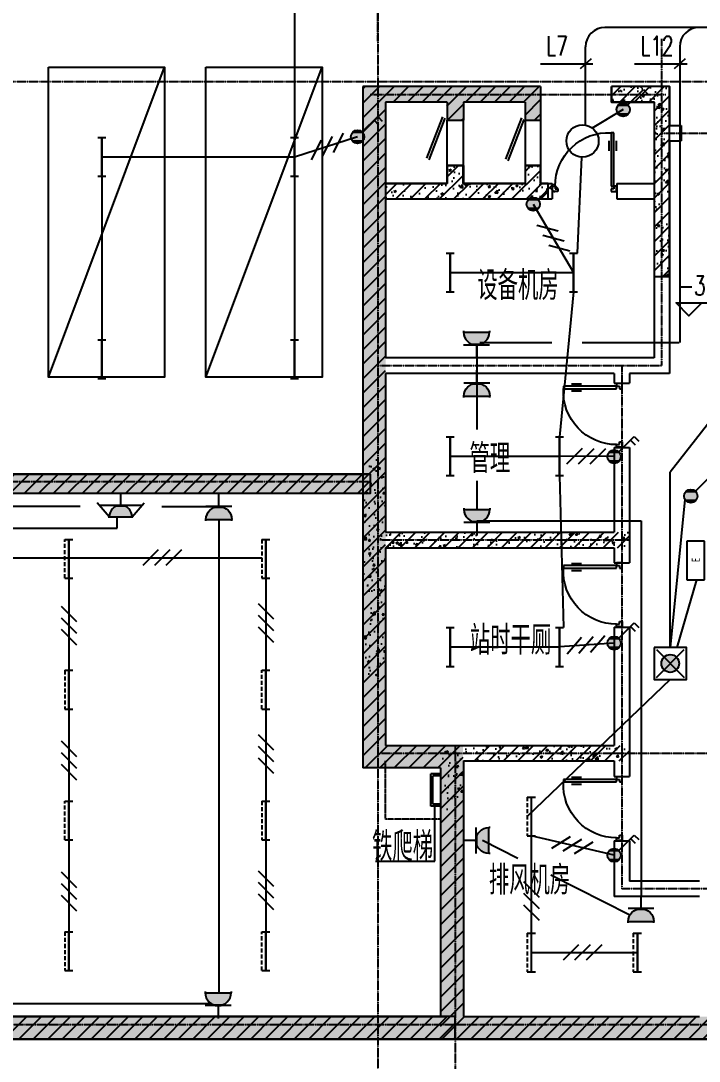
# Model space of a CAD drawing. Extents: x -170759 to 304867, y -311201 to 112352.
# Drawn here: x -56046 to -45539, y -125207 to -109098 of the extents above; entities that cross this region are included whole.
import ezdxf
from ezdxf.enums import TextEntityAlignment as Align

# ---------------------------------------------------------------- set-up
doc = ezdxf.new("R2010")
doc.units = 0
for name, pattern in [('DASH', [0.35, 0.25, -0.1]), ('DASHED', [0.75, 0.5, -0.25]), ('DOTE', [2.42, 2, -0.2, 0.02, -0.2])]:
    doc.linetypes.add(name, pattern=pattern)
doc.layers.get('0').update_dxf_attribs({"linetype": 'CONTINUOUS'})
for name, color, linetype in [('AXIS', 3, 'CONTINUOUS'), ('DOTE', 251, 'CONTINUOUS'), ('EQUIP', 3, 'CONTINUOUS'), ('JJU', 251, 'CONTINUOUS'), ('PUB_DIM', 3, 'CONTINUOUS'), ('STAIR', 2, 'CONTINUOUS'), ('TEXT', 6, 'CONTINUOUS'), ('TXT', 3, 'CONTINUOUS'), ('WALL', 7, 'CONTINUOUS'), ('WINDOW', 151, 'CONTINUOUS'), ('WIRE', 1, 'CONTINUOUS'), ('ZHU', 251, 'CONTINUOUS'), ('标注', 7, 'CONTINUOUS')]:
    doc.layers.add(name, color=color, linetype=linetype)
doc.styles.add('DIM_FONT', font='SIMPLEX.shx', dxfattribs={"width": 0.8})
doc.styles.add('HZFS', font='txt.shx', dxfattribs={"width": 0.8, "bigfont": 'msi_fsx.shx'})
doc.styles.add('HZTXT', font='txt.shx', dxfattribs={"width": 0.8, "bigfont": 'hztxt.shx'})
pattern_1 = [(50, (-108706.48, -140644.84), (364.3693, -31.8782), [38.1, -419.1]), (355, (-108706.48, -140644.84), (-70.4857, 382.1133), [30.48, -335.28]), (100.451, (-108676.1, -140647.5), (293.885, 350.2334), [32.38, -356.18]), (46.1842, (-108706.5, -140543.24), (542.158, -84.0847), [57.15, -628.65]), (96.6356, (-108661.3, -140550.25), (474.8085, 494.851), [48.57, -534.27]), (351.184, (-108706.5, -140543.24), (474.8092, 494.8502), [45.72, -502.92]), (21, (-108655.68, -140568.64), (303.2298, -204.531), [38.1, -419.1]), (326, (-108655.68, -140568.64), (123.604, 368.376), [30.48, -335.28]), (71.4514, (-108630.4, -140585.7), (426.833, 163.8457), [32.38, -356.18]), (37.5, (-108706.48, -140644.84), (6.1772, 169.11008), [0, -331.216, 0, -340.36, 0, -336.55]), (7.5, (-108706.48, -140644.84), (133.63933, 200.36115), [0, -194.056, 0, -323.596, 0, -128.27]), (327.5, (-108819.76, -140644.84), (271.1812, -11.45749), [0, -127, 0, -396.24, 0, -525.78]), (317.5, (-108870.56, -140644.84), (296.25836, 50.853), [0, -165.1, 0, -263.144, 0, -373.38])]

# ---------------------------------------------------------------- blocks, each defined once
blk = doc.blocks.new('M_A23MCU')
for p, q in [((-0.454, 0.081), (-0.454, 0.905)), ((-0.454, 0.905), (-0.413, 0.905)), ((-0.413, 0.905), (-0.413, 0.081)), ((-0.489, 0.782), (-0.489, 0.624)), ((-0.378, 0.782), (-0.378, 0.624)), ((-0.495, -0.002), (-0.495, 0.081)), ((-0.495, 0.081), (-0.454, 0.081)), ((-0.413, 0.081), (-0.454, 0.081)), ((-0.454, 0.081), (-0.454, 0.039)), ((-0.454, 0.039), (-0.413, 0.039)), ((-0.413, 0.039), (-0.413, -0.002)), ((0.412, 0.039), (0.412, -0.002)), ((0.453, 0.039), (0.412, 0.039)), ((0.453, 0.081), (0.453, 0.039)), ((0.494, 0.081), (0.453, 0.081)), ((0.494, -0.002), (0.494, 0.081)), ((-0.413, -0.002), (-0.495, -0.002)), ((-0.495, -0.002), (-0.495, -0.002)), ((0.412, -0.002), (0.494, -0.002)), ((0.494, -0.002), (0.494, -0.002))]:
    blk.add_line(p, q)
blk.add_arc((-0.372, 0.082), 0.825, 359.9283, 92.866)
blk = doc.blocks.new('_LINKPT1')
blk.add_line((0, 0), (0, 0))
blk = doc.blocks.new('M_Y4YTM')
for p, q in [((-1.2, 0.25), (-1.2, -0.25)), ((-1.2, 0), (1.2, 0)), ((1.2, 0.25), (1.2, -0.25))]:
    blk.add_line(p, q)
at = {"const_width": 0.14}
blk.add_lwpolyline([(-1.2, 0), (1.2, 0)], dxfattribs=at)
at = {"xscale": 0.002, "yscale": 0.002, "zscale": 0.002}
for p in [(-1.2, 0), (0, 0), (1.2, 0)]:
    blk.add_blockref('_LINKPT1', p, dxfattribs=at)
at = {"width": 0.8, "flags": 9}
blk.add_attdef('A', (0, 0), '', height=0.00002, dxfattribs=at)
blk = doc.blocks.new('_WIE3')
for p, q in [((-0.2, 0.4), (-1, -0.4)), ((0.4, 0.4), (-0.4, -0.4)), ((1, 0.4), (0.2, -0.4))]:
    blk.add_line(p, q)
at = {"width": 0.8}
blk.add_attdef('N', text='', height=1, dxfattribs=at).set_placement((-0.017, 1.056), align=Align.MIDDLE)
blk = doc.blocks.new('_Y1QMM')
at = {"linetype": 'DASHED', "ltscale": 0.5}
blk.add_line((-1.2, 0.25), (1.2, 0.25), dxfattribs=at)
for p, q in [((-1.2, 0.25), (-1.2, -0.25)), ((-1.2, 0), (1.2, 0)), ((1.2, 0.25), (1.2, -0.25))]:
    blk.add_line(p, q)
at = {"const_width": 0.14}
blk.add_lwpolyline([(-1.2, 0), (1.2, 0)], dxfattribs=at)
at = {"xscale": 0.002, "yscale": 0.002, "zscale": 0.002}
for p in [(-1.2, 0), (0, 0), (1.2, 0)]:
    blk.add_blockref('_LINKPT1', p, dxfattribs=at)
at = {"style": 'DIM_FONT', "width": 0.8, "flags": 9}
blk.add_attdef('A', (0, 0), '', height=0.00002, dxfattribs=at)
blk = doc.blocks.new('M_X23')
for p, q in [((-0.5, 1.05), (-0.5, 1)), ((-0.5, 1), (0.5, 1)), ((0.5, 1.05), (0.5, 1)), ((0.5, 0.5), (-0.5, 0.5)), ((0, 0.5), (0, 0))]:
    blk.add_line(p, q)
blk.add_arc((0, 1), 0.5, 180, 0)
for points in [[(0.433, 0.75), (-0.433, 0.75), (0.5, 1), (-0.5, 1)], [(0.25, 0.567), (-0.25, 0.567), (0.433, 0.75), (-0.433, 0.75)], [(0, 0.5), (0, 0.5), (0.25, 0.567), (-0.25, 0.567)]]:
    blk.add_solid(points)
blk.add_blockref('_LINKPT1', (0.001, 0))
at = {"width": 0.8, "flags": 9}
blk.add_attdef('A', (0, 0), '', height=0.00002, dxfattribs=at)
blk = doc.blocks.new('M_X27')
for p, q in [((-0.358, 0.714), (-0.725, 0.277)), ((-0.358, 0.75), (-0.358, 0.714)), ((0.357, 0.714), (-0.358, 0.714)), ((0.357, 0.75), (0.357, 0.714)), ((0.357, 0.714), (0.724, 0.277)), ((0.656, 0.357), (-0.657, 0.357)), ((-0.001, 0.357), (-0.001, 0))]:
    blk.add_line(p, q)
blk.add_arc((-0.001, 0.714), 0.357, 180, 0)
for points in [[(0.309, 0.536), (-0.31, 0.536), (0.357, 0.714), (-0.358, 0.714)], [(0.178, 0.405), (-0.179, 0.405), (0.309, 0.536), (-0.31, 0.536)], [(-0.001, 0.357), (-0.001, 0.357), (0.178, 0.405), (-0.179, 0.405)]]:
    blk.add_solid(points)
blk.add_blockref('_LINKPT1', (-0.001, 0))
at = {"width": 0.8, "flags": 9}
blk.add_attdef('A', (0, 0), '', height=0.00002, dxfattribs=at)
blk = doc.blocks.new('M_X6')
for p, q in [((0.147, 0.356), (0.625, 0.833)), ((0.512, 0.72), (0.653, 0.579)), ((0.625, 0.833), (0.766, 0.692))]:
    blk.add_line(p, q)
blk.add_circle((0, 0.208), 0.208)
for points in [[(-0.104, 0.389), (0.104, 0.389), (-0.18, 0.313), (0.18, 0.313)], [(0, 0.417), (0, 0.417), (-0.104, 0.389), (0.104, 0.389)], [(-0.18, 0.313), (0.18, 0.313), (-0.208, 0.208), (0.208, 0.208)], [(-0.18, 0.104), (0.18, 0.104), (-0.208, 0.208), (0.208, 0.208)], [(-0.104, 0.028), (0.104, 0.028), (-0.18, 0.104), (0.18, 0.104)], [(0, 0), (0, 0), (-0.104, 0.028), (0.104, 0.028)]]:
    blk.add_solid(points)
for p in [(0, 0.417), (-0.208, 0.208), (0.208, 0.208), (0, 0)]:
    blk.add_blockref('_LINKPT1', p)
at = {"width": 0.8, "flags": 9}
blk.add_attdef('A', (0, 0), '', height=0.00002, dxfattribs=at)
blk = doc.blocks.new('M_Y9')
for p, q in [((-0.429, 0.429), (0.429, -0.429)), ((-0.429, -0.429), (0.429, 0.429))]:
    blk.add_line(p, q)
blk.add_lwpolyline([(-0.5, 0.5), (-0.5, -0.5), (0.5, -0.5), (0.5, 0.5)], close=True)
blk.add_circle((0, 0), 0.275)
for points in [[(-0.238, 0.137), (0.238, 0.137), (-0.275, 0), (0.275, 0)], [(-0.238, -0.137), (0.238, -0.137), (-0.275, 0), (0.275, 0)], [(-0.137, 0.238), (0.137, 0.238), (-0.238, 0.137), (0.238, 0.137)], [(0, 0.275), (0, 0.275), (-0.137, 0.238), (0.137, 0.238)], [(-0.137, -0.238), (0.137, -0.238), (-0.238, -0.137), (0.238, -0.137)], [(0, -0.275), (0, -0.275), (-0.137, -0.238), (0.137, -0.238)]]:
    blk.add_solid(points)
for p in [(0, 0.5), (-0.5, 0), (0.5, 0), (0, -0.5)]:
    blk.add_blockref('_LINKPT1', p)
at = {"width": 0.8, "flags": 9}
blk.add_attdef('A', (0, 0), '', height=0.00002, dxfattribs=at)
blk = doc.blocks.new('M_X2')
for p, q in [((0.147, 0.356), (0.625, 0.833)), ((0.625, 0.833), (0.766, 0.692))]:
    blk.add_line(p, q)
blk.add_circle((0, 0.208), 0.208)
for points in [[(-0.104, 0.389), (0.104, 0.389), (-0.18, 0.313), (0.18, 0.313)], [(0, 0.417), (0, 0.417), (-0.104, 0.389), (0.104, 0.389)], [(-0.18, 0.313), (0.18, 0.313), (-0.208, 0.208), (0.208, 0.208)], [(-0.18, 0.104), (0.18, 0.104), (-0.208, 0.208), (0.208, 0.208)], [(-0.104, 0.028), (0.104, 0.028), (-0.18, 0.104), (0.18, 0.104)], [(0, 0), (0, 0), (-0.104, 0.028), (0.104, 0.028)]]:
    blk.add_solid(points)
for p in [(0, 0.417), (-0.208, 0.208), (0.208, 0.208), (0, 0)]:
    blk.add_blockref('_LINKPT1', p)
at = {"width": 0.8, "flags": 9}
blk.add_attdef('A', (0, 0), '', height=0.00002, dxfattribs=at)
blk = doc.blocks.new('M_Y41NTT')
for p, q in [((0.6, 0.55), (-0.6, 0.55)), ((-0.6, 0.55), (-0.6, 0)), ((0.6, 0), (0.6, 0.55)), ((-0.6, 0), (0.6, 0))]:
    blk.add_line(p, q)
for p in [(0, 0.55), (-0.6, 0.25), (0, 0), (0.6, 0.25)]:
    blk.add_blockref('_LINKPT1', p)
at = {"width": 0.8}
blk.add_text('E', height=0.25, dxfattribs=at).set_placement((-0.05, 0.15))
at = {"width": 0.8, "flags": 9}
blk.add_attdef('A', (0, 0), '', height=0.00002, dxfattribs=at)
blk = doc.blocks.new('_X25FLN')
blk.add_circle((0, 0), 0.5)
at = {"style": 'DIM_FONT', "width": 0.8, "flags": 9}
blk.add_attdef('A', (0, 0), '', height=0.00002, dxfattribs=at)

msp = doc.modelspace()

# ---------------------------------------------------------------- hatches: boundary and pattern name
at = {"layer": 'WIRE'}
h = msp.add_hatch(dxfattribs=at)
h.set_pattern_fill('AR-CONC', scale=2, style=0)
h.set_pattern_definition(pattern_1)
h.paths.add_polyline_path([(-47996.48801, -110637.31182), (-47996.48801, -110117.31182), (-50746.48801, -110117.31182), (-50746.48801, -120667.31182), (-49546.48801, -120667.31182), (-49546.48801, -124867.31182), (-19686.48801, -124867.31182), (-19686.48801, -120667.31182), (-18486.48801, -120667.31182), (-18486.48801, -118517.31182), (-18536.48801, -118517.31182), (-18536.48801, -110117.31182), (-19116.48801, -110117.31182), (-19116.48801, -110357.31182), (-18836.48801, -110357.31182), (-18836.48801, -120317.31182), (-22616.48801, -120317.31182), (-22616.48801, -120557.31182), (-20036.48801, -120557.31182), (-20036.48801, -124517.31182), (-23696.48801, -124517.31182), (-49196.48801, -124517.31182), (-49196.48801, -120317.31182), (-50396.48801, -120317.31182), (-50396.48585, -110357.31162), (-49446.48801, -110357.31182), (-49446.48801, -110637.31182), (-49196.48801, -110637.31182), (-49196.48801, -110357.31182), (-48236.48801, -110357.31182), (-48236.48801, -110637.31182)])
h = msp.add_hatch(dxfattribs=at)
h.set_pattern_fill('ANSI31', scale=50, style=0)
h.set_pattern_definition([(45, (-108706.48, -140271.6), (-112.2532, 112.2532), [])])
h.paths.add_polyline_path([(-47996.48801, -110637.31182), (-47996.48801, -110117.31182), (-50746.48801, -110117.31182), (-50746.48801, -120667.31182), (-49546.48801, -120667.31182), (-49546.48801, -124867.31182), (-19686.48801, -124867.31182), (-19686.48801, -120667.31182), (-18486.48801, -120667.31182), (-18486.48801, -118517.31182), (-18536.48801, -118517.31182), (-18536.48801, -110117.31182), (-19116.48801, -110117.31182), (-19116.48801, -110357.31182), (-18836.48801, -110357.31182), (-18836.48801, -120317.31182), (-22616.48801, -120317.31182), (-22616.48801, -120557.31182), (-20036.48801, -120557.31182), (-20036.48801, -124517.31182), (-23696.48801, -124517.31182), (-49196.48801, -124517.31182), (-49196.48801, -120317.31182), (-50396.48801, -120317.31182), (-50396.48585, -110357.31162), (-49446.48801, -110357.31182), (-49446.48801, -110637.31182), (-49196.48801, -110637.31182), (-49196.48801, -110357.31182), (-48236.48801, -110357.31182), (-48236.48801, -110637.31182)])
h = msp.add_hatch(dxfattribs=at)
h.set_pattern_fill('AR-CONC', scale=2, style=0)
h.set_pattern_definition(pattern_1)
h.paths.add_polyline_path([(-46896.48801, -110117.31182), (-46896.48801, -110357.31182), (-46236.48801, -110357.31182), (-46236.48801, -113057.31182), (-45996.48801, -113057.31182), (-45996.48801, -110117.31182)])
h = msp.add_hatch(dxfattribs=at)
h.set_pattern_fill('ANSI31', scale=50, style=0)
h.set_pattern_definition([(45, (-108038.44, -140644.84), (-112.2532, 112.2532), [])])
h.paths.add_polyline_path([(-46896.48801, -110117.31182), (-46896.48801, -110357.31182), (-46236.48801, -110357.31182), (-46236.48801, -113057.31182), (-45996.48801, -113057.31182), (-45996.48801, -110117.31182)])
h = msp.add_hatch(dxfattribs=at)
h.set_pattern_fill('AR-CONC', scale=2, style=0)
h.set_pattern_definition(pattern_1)
h.paths.add_polyline_path([(-49446.48801, -111337.31182), (-49446.48801, -111617.31182), (-50396.48801, -111617.31182), (-50396.48618, -111857.31182), (-47876.48801, -111857.31182), (-47876.48801, -111617.31182), (-47996.48801, -111617.31182), (-47996.48801, -111337.31182), (-48236.48801, -111337.31182), (-48236.48801, -111617.31182), (-49196.48801, -111617.31182), (-49196.48801, -111337.31182)])
h = msp.add_hatch(dxfattribs=at)
h.set_pattern_fill('ANSI31', scale=50, style=0)
h.set_pattern_definition([(45, (-108706.48, -140244.26), (-112.2532, 112.2532), [])])
h.paths.add_polyline_path([(-49446.48801, -111337.31182), (-49446.48801, -111617.31182), (-50396.48801, -111617.31182), (-50396.48618, -111857.31182), (-47876.48801, -111857.31182), (-47876.48801, -111617.31182), (-47996.48801, -111617.31182), (-47996.48801, -111337.31182), (-48236.48801, -111337.31182), (-48236.48801, -111617.31182), (-49196.48801, -111617.31182), (-49196.48801, -111337.31182)])
h = msp.add_hatch(dxfattribs=at)
h.set_pattern_fill('AR-CONC', scale=2, style=0)
h.set_pattern_definition(pattern_1)
h.paths.add_polyline_path([(-50746.48801, -119237.31182), (-50746.48801, -115877.31182), (-50396.48801, -115877.31182), (-50396.48801, -117017.31182), (-46616.48801, -117017.31182), (-46616.48801, -117257.31182), (-50396.48801, -117257.31182), (-50396.48801, -119237.31182)])
h = msp.add_hatch(dxfattribs=at)
h.set_pattern_fill('AR-CONC', scale=2, style=0)
h.set_pattern_definition(pattern_1)
h.paths.add_polyline_path([(-63396.48801, -118487.31182), (-63166.48801, -118487.31182), (-63166.48801, -116417.31182), (-63396.48801, -116417.31182), (-63396.48801, -116117.31182), (-50636.48801, -116117.31182), (-50636.48801, -116417.31182), (-62866.48801, -116417.31182), (-62866.48801, -118787.31182), (-63396.48801, -118787.31182)])
h = msp.add_hatch(dxfattribs=at)
h.set_pattern_fill('ANSI31', scale=50, style=0)
h.set_pattern_definition([(45, (-108706.48, -141739.93), (-112.2532, 112.2532), [])])
h.paths.add_polyline_path([(-63396.48801, -118487.31182), (-63166.48801, -118487.31182), (-63166.48801, -116417.31182), (-63396.48801, -116417.31182), (-63396.48801, -116117.31182), (-50636.48801, -116117.31182), (-50636.48801, -116417.31182), (-62866.48801, -116417.31182), (-62866.48801, -118787.31182), (-63396.48801, -118787.31182)])
h = msp.add_hatch(dxfattribs=at)
h.set_pattern_fill('AR-CONC', scale=2, style=0)
h.set_pattern_definition(pattern_1)
h.paths.add_polyline_path([(-49196.48801, -121317.31182), (-49546.48801, -121317.31182), (-49546.48801, -120317.31182), (-46616.48801, -120317.31182), (-46616.48801, -120557.31182), (-49196.48801, -120557.31182)])
h = msp.add_hatch(dxfattribs=at)
h.set_pattern_fill('AR-CONC', scale=2, style=0)
h.set_pattern_definition(pattern_1)
h.paths.add_polyline_path([(-64936.48801, -124517.31182), (-64936.48801, -124867.31182), (-49316.48801, -124867.31182), (-49316.48801, -124517.31182)])
h = msp.add_hatch(dxfattribs=at)
h.set_pattern_fill('ANSI31', scale=50, style=0)
h.set_pattern_definition([(45, (-108706.48, -139779.21), (-112.2532, 112.2532), [])])
h.paths.add_polyline_path([(-64936.48801, -124517.31182), (-64936.48801, -124867.31182), (-49316.48801, -124867.31182), (-49316.48801, -124517.31182)])

# ---------------------------------------------------------------- linework, layer by layer
at = {"layer": 'AXIS'}
msp.add_line((-49633.7414, -122109.93403), (-49633.7414, -121257.31182, 0), dxfattribs=at)
at = {"layer": 'DOTE', "color": 251, "linetype": 'DOTE', "ltscale": 0.5}
for p, q in [((-50516.48801, -109414.4084, 0), (-50516.48801, -85305.68629, 0)), ((-50516.48801, -108896.22882, 0), (-50516.48801, -132369.20729, 0)), ((-46116.48801, -114437.31182, 0), (-46116.48801, -109378.22802, 0)), ((-56268.66683, -110037.31182, 0), (-43900.24979, -110037.31182, 0)), ((-50636.48801, -110237.31182, 0), (-46056.48801, -110237.31182, 0)), ((-46116.48801, -110837.31182, 0), (-44316.48801, -110837.31182, 0)), ((-50516.48801, -114437.31182, 0), (-46116.48801, -114437.31182, 0)), ((-46736.48801, -114437.31182, 0), (-46736.48801, -122537.31182, 0)), ((-50636.48801, -116237.31182, 0), (-69516.48801, -116237.31182, 0)), ((-50516.48801, -117137.31182, 0), (-46616.48801, -117137.31182, 0)), ((-49316.48801, -120317.31182, 0), (-49316.48801, -132689.54329, 0)), ((-50516.48801, -120437.31182, 0), (-45296.48801, -120437.31182, 0)), ((-41422.70524, -122537.31182), (-46736.48801, -122537.31182, 0)), ((-64996.48801, -124637.31182, 0), (-19916.48801, -124637.31182, 0))]:
    msp.add_line(p, q, dxfattribs=at)
at = {"layer": 'JJU', "color": 251}
for p, q in [((-55618.61841, -114617.08407, 0), (-53818.61841, -109817.08407, 0)), ((-53179.21805, -114617.08407, 0), (-51379.21805, -109817.08407, 0))]:
    msp.add_line(p, q, dxfattribs=at)
at = {"layer": 'JJU', "color": 251, "elevation": 0}
for points in [[(-55618.61841, -109817.08407), (-53818.61841, -109817.08407), (-53818.61841, -114617.08407), (-55618.61841, -114617.08407)], [(-53179.21805, -109817.08407), (-51379.21805, -109817.08407), (-51379.21805, -114617.08407), (-53179.21805, -114617.08407)]]:
    msp.add_lwpolyline(points, close=True, dxfattribs=at)
at = {"layer": 'STAIR', "linetype": 'DASH', "ltscale": 0.6}
for p, q in [((-50396.48801, -121457.31182, 0), (-50396.48801, -120557.31182, 0)), ((-49546.48801, -121457.31182, 0), (-50396.48801, -121457.31182, 0))]:
    msp.add_line(p, q, dxfattribs=at)
at = {"layer": 'STAIR'}
for p, q in [((-49546.48801, -120757.31182, 0), (-49696.48801, -120757.31182, 0)), ((-49696.48801, -121257.31182, 0), (-49696.48801, -120757.31182, 0)), ((-49546.48801, -120787.31182, 0), (-49666.48801, -120787.31182, 0)), ((-49666.48801, -121227.31182, 0), (-49666.48801, -120787.31182, 0)), ((-49546.48801, -121257.31182, 0), (-49696.48801, -121257.31182, 0)), ((-49546.48801, -121227.31182, 0), (-49666.48801, -121227.31182, 0))]:
    msp.add_line(p, q, dxfattribs=at)
at = {"layer": 'TEXT', "color": 3}
msp.add_lwpolyline([(-45498.06912, -113465.10745), (-45698.06912, -113665.18636), (-45898.06912, -113465.10745), (-44651.92022, -113465.10745)], dxfattribs=at)
at = {"layer": 'TXT', "color": 3, "linetype": 'Continuous'}
msp.add_line((-50552.20702, -122109.93403), (-49633.7414, -122109.93403), dxfattribs=at)
at = {"layer": 'WALL'}
for p, q in [((-47996.48801, -110117.31182, 0), (-50746.48801, -110117.31182, 0)), ((-50746.48801, -110117.31182, 0), (-50746.48801, -120667.31182, 0)), ((-47996.48801, -110117.31182, 0), (-47996.48801, -110637.31182, 0)), ((-46896.48801, -110357.31182, 0), (-46896.48801, -110117.31182, 0)), ((-45996.48801, -110117.31182, 0), (-46896.48801, -110117.31182, 0)), ((-45996.48801, -110117.31182, 0), (-46896.48801, -110117.31182, 0)), ((-45996.48801, -110117.31182, 0), (-45996.48801, -110717.31182, 0)), ((-45996.48801, -110117.31182, 0), (-45996.48801, -110717.31182, 0)), ((-50396.48801, -110357.31182, 0), (-50396.48801, -111617.31182, 0)), ((-49441.48801, -110357.31182, 0), (-50396.48801, -110357.31182, 0)), ((-49441.48801, -110357.31182, 0), (-49441.48801, -110637.31182, 0)), ((-49191.48801, -110357.31182, 0), (-49191.48801, -110637.31182, 0)), ((-48236.48801, -110357.31182, 0), (-49191.48801, -110357.31182, 0)), ((-48236.48801, -110357.31182, 0), (-48236.48801, -110637.31182, 0)), ((-46236.48801, -110357.31182, 0), (-46896.48801, -110357.31182, 0)), ((-46236.48801, -110357.31182, 0), (-46896.48801, -110357.31182, 0)), ((-46236.48801, -110357.31182, 0), (-46236.48801, -111617.31182, 0)), ((-49514.32427, -110584.28147), (-49762.68984, -111225.44736)), ((-49441.48801, -110637.31182, 0), (-49191.48801, -110637.31182, 0)), ((-48236.48801, -110637.31182, 0), (-47996.48801, -110637.31182, 0)), ((-45996.48801, -110717.31182, 0), (-45816.48801, -110717.31182, 0)), ((-45996.48801, -110717.31182, 0), (-45996.48801, -110717.31182, 0)), ((-45816.48801, -110717.31182, 0), (-45816.48801, -110957.31182, 0)), ((-45996.48801, -110957.31182, 0), (-45996.48801, -114557.31182, 0)), ((-45996.48801, -110957.31182, 0), (-45816.48801, -110957.31182, 0)), ((-49441.48801, -111337.31182, 0), (-49441.48801, -111617.31182, 0)), ((-49441.48801, -111337.31182, 0), (-49191.48801, -111337.31182, 0)), ((-49191.48801, -111337.31182, 0), (-49191.48801, -111617.31182, 0)), ((-48236.48801, -111337.31182, 0), (-48236.48801, -111617.31182, 0)), ((-48236.48801, -111337.31182, 0), (-47996.48801, -111337.31182, 0)), ((-47996.48801, -111337.31182, 0), (-47996.48801, -111617.31182, 0)), ((-50396.48801, -111617.31182, 0), (-49441.48801, -111617.31182, 0)), ((-49191.48801, -111617.31182, 0), (-48236.48801, -111617.31182, 0)), ((-47996.48801, -111617.31182, 0), (-47816.48801, -111617.31182, 0)), ((-47816.48801, -111617.31182, 0), (-47816.48801, -111857.31182, 0)), ((-46816.48801, -111617.31182, 0), (-46236.48801, -111617.31182, 0)), ((-46816.48801, -111617.31182, 0), (-46816.48801, -111857.31182, 0)), ((-50396.48801, -111857.31182, 0), (-47816.48801, -111857.31182, 0)), ((-50396.48801, -111857.31182, 0), (-50396.48801, -114317.31182, 0)), ((-46816.48801, -111857.31182, 0), (-46236.48801, -111857.31182, 0)), ((-46236.48801, -111857.31182, 0), (-46236.48801, -114317.31182, 0)), ((-46236.48801, -114317.31182, 0), (-50396.48801, -114317.31182, 0)), ((-46856.48801, -114557.31182, 0), (-50396.48801, -114557.31182, 0)), ((-50396.48801, -114557.31182, 0), (-50396.48801, -117017.31182, 0)), ((-46856.48801, -114557.31182, 0), (-46856.48801, -114707.31182, 0)), ((-46616.48801, -114557.31182, 0), (-46616.48801, -114707.31182, 0)), ((-45996.48801, -114557.31182, 0), (-46616.48801, -114557.31182, 0)), ((-46856.48801, -114707.31182, 0), (-46616.48801, -114707.31182, 0)), ((-46856.48801, -115707.31182, 0), (-46856.48801, -117017.31182, 0)), ((-46856.48801, -115707.31182, 0), (-46616.48801, -115707.31182, 0)), ((-46616.48801, -115707.31182, 0), (-46616.48801, -117488.37644, 0)), ((-50636.48801, -116117.31182, 0), (-63396.48801, -116117.31182, 0)), ((-50636.48801, -116417.31182, 0), (-62866.48801, -116417.31182, 0)), ((-50396.48801, -117017.31182, 0), (-46856.48801, -117017.31182, 0)), ((-50396.48801, -117257.31182, 0), (-46856.48801, -117257.31182, 0)), ((-50396.48801, -117257.31182, 0), (-50396.48801, -120318.65229, 0)), ((-46856.48801, -117257.31182, 0), (-46856.48801, -117488.37644, 0)), ((-46856.48801, -117488.37644, 0), (-46616.48801, -117488.37644, 0)), ((-46856.48801, -118488.37644, 0), (-46856.48801, -120318.65229, 0)), ((-46856.48801, -118488.37644, 0), (-46616.48801, -118488.37644, 0)), ((-46616.48801, -118488.37644, 0), (-46616.48801, -120797.31182, 0)), ((-50396.48801, -120318.65229, 0), (-46856.48801, -120318.65229, 0)), ((-49191.48801, -120558.65229, 0), (-49191.48801, -124517.31182, 0)), ((-46856.48801, -120558.65229, 0), (-46856.48801, -120797.31182, 0)), ((-49546.48801, -120667.31182, 0), (-50746.48801, -120667.31182, 0)), ((-49546.48801, -120667.31182, 0), (-49546.48801, -124517.31182, 0)), ((-46856.48801, -120797.31182, 0), (-46616.48801, -120797.31182, 0)), ((-46856.48801, -121797.31182, 0), (-46856.48801, -122657.31182, 0)), ((-46856.48801, -121797.31182, 0), (-46616.48801, -121797.31182, 0)), ((-46616.48801, -121797.31182, 0), (-46616.48801, -122417.31182, 0)), ((-45536.48801, -122417.31182, 0), (-46616.48801, -122417.31182, 0)), ((-45536.48801, -122657.31182, 0), (-46856.48801, -122657.31182, 0)), ((-64936.48801, -124517.31182, 0), (-49441.48801, -124517.31182, 0)), ((-49191.48801, -124517.31182, 0), (-45536.48801, -124517.31182, 0)), ((-49546.48801, -124867.31182, 0), (-19686.48801, -124867.31182, 0))]:
    msp.add_line(p, q, dxfattribs=at)
at = {"layer": 'WALL', "color": 8}
for p, q in [((-49479.02125, -110607.80004), (-49727.38683, -111248.96593)), ((-49446.48801, -110637.31182, 0), (-49446.48801, -111337.31182, 0)), ((-49196.48801, -110637.31182, 0), (-49196.48801, -111337.31182, 0)), ((-48290.46321, -110601.91998), (-48538.82878, -111243.08587)), ((-48255.1602, -110625.43855), (-48503.52577, -111266.60444)), ((-48236.48801, -110637.31182, 0), (-48236.48801, -111337.31182, 0)), ((-47996.48801, -110637.31182, 0), (-47996.48801, -111337.31182, 0))]:
    msp.add_line(p, q, dxfattribs=at)
at = {"layer": 'WIRE'}
for p, q in [((-51807.56837, -108462.31182, 0), (-51807.56837, -110959.35158, 0)), ((-41127.80219, -109200.87097), (-46998.66204, -109200.87097)), ((-47298.66204, -110713.75966), (-47298.66204, -109500.87097)), ((-45841.2948, -109500.87097), (-45841.2948, -114078.37229)), ((-46715.55634, -110473.70203, 0), (-47196.66088, -110758.74933)), ((-50830.84406, -110893.45257, 0), (-51807.56837, -111209.46824, 0)), ((-51807.56837, -111209.46824, 0), (-54790.76747, -111209.46824, 0)), ((-47421.66109, -112695.28574), (-47356.89501, -111208.99777)), ((-54790.76747, -111509.46824, 0), (-54790.76747, -114044.46824, 0)), ((-51807.56837, -111509.46824, 0), (-51807.56837, -114044.46824, 0)), ((-48108.94327, -111936.52542, 0), (-47484.16109, -112995.28574)), ((-49396.45372, -112995.28574), (-47484.16109, -112995.28574)), ((-47484.16109, -113295.28574), (-47703.11244, -115539.71258)), ((-48982.13543, -114118.56467), (-48982.13543, -115424.7767)), ((-48938.56308, -114078.37229), (-47823.93313, -114078.37229)), ((-47354.12084, -114078.37229), (-45847.72245, -114078.37229)), ((-45352.4431, -115276.12991), (-45987.42505, -116089.00518)), ((-49396.45372, -115839.71258), (-47703.11244, -115839.71258)), ((-46856.48801, -115846.93416, 0), (-47703.11244, -115839.71258)), ((-47703.11244, -116139.71258), (-47640.61244, -118493.54052)), ((-45987.42505, -118799.28501), (-45987.42505, -116089.00518)), ((-48982.13543, -116220.48382), (-48982.13543, -116665.09523)), ((-55128.11374, -116619.20936), (-57363.03869, -116619.20936)), ((-53861.65729, -116619.20936), (-52971.74641, -116619.20936)), ((-45759.68651, -116508.84872, 0), (-45987.42505, -118799.28501)), ((-54555.33979, -116953.28379), (-54555.33979, -116778.71215, 0)), ((-52977.85806, -116819.20936), (-52977.85806, -124149.89529)), ((-48982.13543, -116838.30031), (-46440.14621, -116838.30031)), ((-46440.14621, -116838.30031), (-46440.14621, -122657.31182, 0)), ((-57778.23218, -116953.28379), (-54555.33979, -116953.28379)), ((-62725.00952, -117411.94643), (-52313.41192, -117411.94643, 0)), ((-55302.0641, -117729.81182, 0), (-55302.0641, -119154.81182, 0)), ((-52250.91192, -117729.81182, 0), (-52250.91192, -119154.81182, 0)), ((-45579.72697, -117754.57348), (-45883.80408, -118799.28501)), ((-49396.45372, -118793.54052), (-47703.11244, -118793.54052)), ((-46856.48801, -118733.19139, 0), (-47703.11244, -118793.54052)), ((-45987.42505, -119299.28501), (-48201.61772, -121419.16517)), ((-55302.0641, -119754.81182, 0), (-55302.0641, -121179.81182, 0)), ((-52250.91192, -119754.81182, 0), (-52250.91192, -121179.81182, 0)), ((-55302.0641, -121779.81182, 0), (-55302.0641, -123204.81182, 0)), ((-52250.91192, -121779.81182, 0), (-52250.91192, -123204.81182, 0)), ((-46856.48801, -122017.5542, 0), (-48139.11772, -121719.16517, 0)), ((-48139.11772, -121719.16517), (-48139.11772, -123225.13522)), ((-48346.36116, -122068.62349, 0), (-48896.48801, -121790.27601, 0)), ((-46613.35129, -122945.47385, 0), (-47837.67135, -122326.00509, 0)), ((-48139.11772, -123525.13522), (-46496.97775, -123525.13522)), ((-53090.00037, -124319.73362), (-59116.87766, -124319.73362))]:
    msp.add_line(p, q, dxfattribs=at)
at = {"layer": 'WIRE', "color": 7}
for p, q in [((-50394.59734, -117257.31182, 0), (-50154.59734, -117017.31182, 0)), ((-50170.09093, -117257.31182, 0), (-49930.09093, -117017.31182, 0)), ((-49945.58453, -117257.31182, 0), (-49705.58453, -117017.31182, 0)), ((-49721.07813, -117257.31182, 0), (-49481.07813, -117017.31182, 0)), ((-49496.57172, -117257.31182, 0), (-49256.57172, -117017.31182, 0)), ((-49272.06532, -117257.31182, 0), (-49032.06532, -117017.31182, 0)), ((-49047.55892, -117257.31182, 0), (-48807.55892, -117017.31182, 0)), ((-48823.05251, -117257.31182, 0), (-48583.05251, -117017.31182, 0)), ((-48598.54611, -117257.31182, 0), (-48358.54611, -117017.31182, 0)), ((-48374.03971, -117257.31182, 0), (-48134.03971, -117017.31182, 0)), ((-48149.53331, -117257.31182, 0), (-47909.53331, -117017.31182, 0)), ((-47925.0269, -117257.31182, 0), (-47685.0269, -117017.31182, 0)), ((-47700.5205, -117257.31182, 0), (-47460.5205, -117017.31182, 0)), ((-47476.0141, -117257.31182, 0), (-47236.0141, -117017.31182, 0)), ((-47251.50769, -117257.31182, 0), (-47011.50769, -117017.31182, 0)), ((-47027.00129, -117257.31182, 0), (-46787.00129, -117017.31182, 0)), ((-46802.49489, -117257.31182, 0), (-46616.48801, -117071.30495, 0)), ((-49021.00353, -120558.65229, 0), (-48781.00353, -120318.65229, 0)), ((-48796.49713, -120558.65229, 0), (-48556.49713, -120318.65229, 0)), ((-48571.99072, -120558.65229, 0), (-48331.99072, -120318.65229, 0)), ((-48347.48432, -120558.65229, 0), (-48107.48432, -120318.65229, 0)), ((-48122.97792, -120558.65229, 0), (-47882.97792, -120318.65229, 0)), ((-47898.47151, -120558.65229, 0), (-47658.47151, -120318.65229, 0)), ((-47673.96511, -120558.65229, 0), (-47433.96511, -120318.65229, 0)), ((-47449.45871, -120558.65229, 0), (-47209.45871, -120318.65229, 0)), ((-47224.95231, -120558.65229, 0), (-46984.95231, -120318.65229, 0)), ((-47000.4459, -120558.65229, 0), (-46760.4459, -120318.65229, 0)), ((-46775.9395, -120558.65229, 0), (-46616.48801, -120399.2008, 0)), ((-49191.48801, -120558.65229, 0), (-46856.48801, -120558.65229, 0)), ((-19686.48801, -124867.31182, 0), (-64886.48801, -124867.31182, 0)), ((-64886.48801, -124867.31182, 0), (-19686.48801, -124867.31182, 0))]:
    msp.add_line(p, q, dxfattribs=at)
at = {"layer": 'WIRE', "color": 7, "elevation": 0}
msp.add_lwpolyline([(-64936.48801, -124517.31182), (-64936.48801, -124867.31182), (-49316.48801, -124867.31182), (-49316.48801, -124517.31182)], close=True, dxfattribs=at)
at = {"layer": 'WIRE'}
for centre in [(-46998.66204, -109500.87097), (-45541.2948, -109500.87097)]:
    msp.add_arc(centre, 300, 90, 180, dxfattribs=at)
at = {"layer": 'ZHU', "elevation": 0}
for points in [[(-46896.48801, -110117.31182), (-46896.48801, -110357.31182), (-46236.48801, -110357.31182), (-46236.48801, -113057.31182), (-45996.48801, -113057.31182), (-45996.48801, -110117.31182)], [(-49446.48801, -111337.31182), (-49446.48801, -111617.31182), (-50396.48801, -111617.31182), (-50396.48618, -111857.31182), (-47876.48801, -111857.31182), (-47876.48801, -111617.31182), (-47996.48801, -111617.31182), (-47996.48801, -111337.31182), (-48236.48801, -111337.31182), (-48236.48801, -111617.31182), (-49196.48801, -111617.31182), (-49196.48801, -111337.31182)], [(-63396.48801, -118487.31182), (-63166.48801, -118487.31182), (-63166.48801, -116417.31182), (-63396.48801, -116417.31182), (-63396.48801, -116117.31182), (-50636.48801, -116117.31182), (-50636.48801, -116417.31182), (-62866.48801, -116417.31182), (-62866.48801, -118787.31182), (-63396.48801, -118787.31182)]]:
    msp.add_lwpolyline(points, close=True, dxfattribs=at)
at = {"layer": '标注'}
for p, q in [((-47213.30974, -109687.03713), (-47384.01435, -109842.11687)), ((-45755.9425, -109687.03713), (-45926.64711, -109842.11687)), ((-47997.65325, -109764.577), (-47184.33696, -109764.577)), ((-46540.28601, -109764.577), (-45726.96972, -109764.577))]:
    msp.add_line(p, q, dxfattribs=at)

# ---------------------------------------------------------------- block references
at = {"layer": 'EQUIP'}
for name, p, xscale, yscale, zscale in [('M_X2', (-46715.55634, -110577.8687, 0), 500, 500, 500), ('M_X6', (-50830.84406, -110997.61923, 0), 500, 500, 500), ('_X25FLN', (-47346.01141, -110959.23478), 500, 500, 500), ('M_X6', (-48108.94327, -112040.69209, 0), 500, 500, 500), ('M_X23', (-48988.56308, -114318.56467), 400, 400, 400), ('M_X6', (-46856.48801, -115951.10082, 0), 500, 500, 500), ('M_X2', (-45669.47553, -116560.93206, 0), 500, 500, 500), ('M_X23', (-48982.13543, -117065.09523), 400, 400, 400), ('M_X6', (-46856.48801, -118837.35806, 0), 500, 500, 500), ('M_Y9', (-45987.42505, -119049.28501), 500, 500, 500), ('M_X6', (-46856.48801, -122121.72087, 0), 500, 500, 500), ('M_X23', (-52990.00037, -124546.52854), 400, 400, 400)]:
    msp.add_blockref(name, p, dxfattribs=dict(at, xscale=xscale, yscale=yscale, zscale=zscale))
for name, p, xscale, yscale, zscale, rotation in [('M_Y4YTM', (-54790.76747, -111209.46824, 0), -250, 250, 250, 270), ('M_Y4YTM', (-51807.56837, -111209.46824, 0), -250, 250, 250, 270), ('M_Y4YTM', (-49396.45372, -112995.28574), -250, 250, 250, 90), ('M_Y4YTM', (-47484.16109, -112995.28574), -250, 250, 250, 90), ('M_Y4YTM', (-54790.76747, -114344.46824, 0), 250, 250, 250, 270), ('M_Y4YTM', (-51807.56837, -114344.46824, 0), 250, 250, 250, 270), ('M_X23', (-48982.13543, -114509.52841), -400, 400, 400, 180), ('M_Y4YTM', (-49396.45372, -115839.71258), -250, 250, 250, 90), ('M_Y4YTM', (-47703.11244, -115839.71258), -250, 250, 250, 90), ('M_X27', (-54499.78099, -116421.56929, 0), 500, 500, 500, 180), ('M_X23', (-52977.85806, -116419.20936), -400, 400, 400, 180), ('_Y1QMM', (-55302.0641, -117429.81182, 0), 250, 250, 250, 90.00000000039354), ('_Y1QMM', (-52250.91192, -117429.81182, 0), -250, 250, 250, 90.00000000039353), ('M_Y41NTT', (-45454.72697, -117454.57348), 500, 500, 500, 90), ('M_Y4YTM', (-49396.45372, -118793.54052), -250, 250, 250, 90), ('M_Y4YTM', (-47703.11244, -118793.54052), -250, 250, 250, 90), ('_Y1QMM', (-55302.0641, -119454.81182, 0), -250, 250, 250, 89.9999999996064), ('_Y1QMM', (-52250.91192, -119454.81182, 0), 250, 250, 250, 89.99999999960646), ('_Y1QMM', (-48139.11772, -121419.16517), -250, 250, 250, 90), ('_Y1QMM', (-55302.0641, -121479.81182, 0), 250, 250, 250, 90.00000000039354), ('_Y1QMM', (-52250.91192, -121479.81182, 0), -250, 250, 250, 90.00000000039353), ('M_X23', (-49196.48801, -121790.27601, 0), -400, 400, 400, 270), ('M_X23', (-46440.14621, -122645.47385, 0), -400, 400, 400, 180), ('_Y1QMM', (-55302.0641, -123504.81182, 0), -250, 250, 250, 89.9999999996064), ('_Y1QMM', (-52250.91192, -123504.81182, 0), 250, 250, 250, 89.99999999960646), ('_Y1QMM', (-48139.11772, -123525.13522), -250, 250, 250, 90), ('_Y1QMM', (-46496.97775, -123525.13522), -250, 250, 250, 90)]:
    msp.add_blockref(name, p, dxfattribs=dict(at, xscale=xscale, yscale=yscale, zscale=zscale, rotation=rotation))
at = {"layer": 'PUB_DIM', "yscale": 300, "zscale": 300}
for p, xscale, rotation in [((-51301.28392, -111042.72583, 0), 300.0000000000047, 17.92880000000097), ((-47796.13816, -112466.60718, 0), 300.0000000000141, 300.5451999999993), ((-47293.48722, -115843.20662, 0), 300.0000000000061, 359.5113000000006), ((-55302.0641, -118460.44763, 0), 300, 90), ((-52250.91192, -118420.28143, 0), 300, 90), ((-47292.47322, -118764.26931, 0), 300.0000000000044, 4.077300000002344), ((-52250.91192, -120448.67868, 0), 300, 90), ((-55302.0641, -120549.09417, 0), 300, 90), ((-47506.36392, -121866.36806, 0), 299.9999999999964, 346.9037000000006), ((-52250.91192, -122557.40832, 0), 300, 90), ((-55302.0641, -122577.49142, 0), 300, 90), ((-48139.11772, -122725.50753), 300, 90)]:
    msp.add_blockref('_WIE3', p, dxfattribs=dict(at, xscale=xscale, rotation=rotation))
at = {"layer": 'PUB_DIM', "xscale": 300, "yscale": 300, "zscale": 300}
for p in [(-53857.76176, -117411.94643, 0), (-47348.01164, -123525.13522)]:
    msp.add_blockref('_WIE3', p, dxfattribs=at)
at = {"layer": 'WINDOW', "zscale": 1000}
for p, xscale, yscale, rotation in [((-47316.48801, -111737.31182, 0), 1000, -1000, 180), ((-46736.48801, -115207.31182, 0), -1000, 1000, 90), ((-46736.48801, -117988.37644, 0), -1000, 1000, 90), ((-46736.48801, -121297.31182, 0), -1000, 1000, 90)]:
    msp.add_blockref('M_A23MCU', p, dxfattribs=dict(at, xscale=xscale, yscale=yscale, rotation=rotation))

# ---------------------------------------------------------------- texts
at = {"layer": 'TEXT', "color": 3, "style": 'HZTXT', "width": 0.7}
msp.add_text('-3.700', height=300, dxfattribs=at).set_placement((-45852.94772, -113347.94819))
at = {"layer": 'TXT', "color": 3, "linetype": 'Continuous', "style": 'HZTXT', "width": 0.7}
for s, p in [('设备机房', (-48975.55991, -113422.773, 0)), ('管理', (-49096.39726, -116101.85372, 0)), ('管理', (-49096.39726, -116101.85372, 0)), (' 站时干厕', (-49371.86384, -118913.55356, 0)), ('铁爬梯', (-50605.70965, -122107.81149, 0)), ('排风机房', (-48796.46471, -122628.24257, 0))]:
    msp.add_text(s, height=450, dxfattribs=at).set_placement(p)
at = {"layer": '标注', "linetype": 'Continuous', "style": 'HZFS', "width": 0.7}
for s, p in [('L7', (-47906.99811, -109637.9226)), ('L12', (-46449.63087, -109637.9226))]:
    msp.add_text(s, height=300, dxfattribs=at).set_placement(p)

doc.saveas('drawing.dxf')
